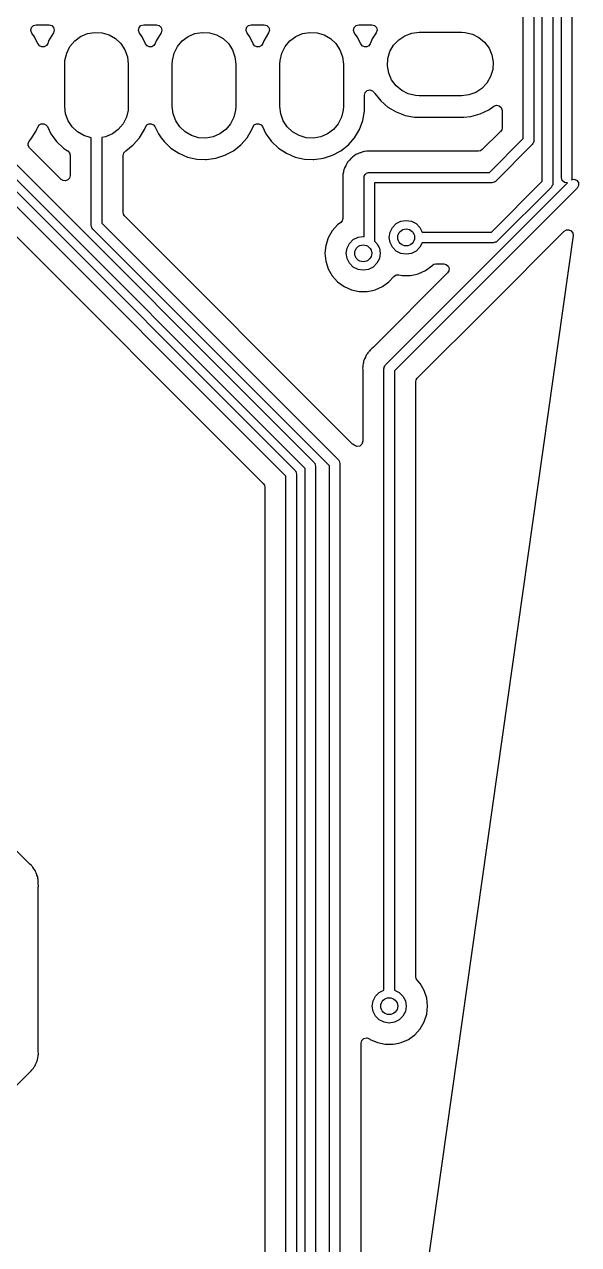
# Model space of a CAD drawing. Extents: x 100.2 to 199.4, y -159.8 to -70.5.
# Drawn here: x 186 to 199.09, y -122.36 to -93.55 of the extents above; entities that cross this region are included whole.
import ezdxf

# ---------------------------------------------------------------- set-up
doc = ezdxf.new("R2010")
doc.units = 0
doc.layers.add('BLACK', color=7, linetype='CONTINUOUS')

msp = doc.modelspace()

# ---------------------------------------------------------------- linework, layer by layer
at = {"layer": 'BLACK', "linetype": 'CONTINUOUS'}
for p, q in [((198.685, -97.17), (198.685, -84.2399)), ((198.935, -84.2916), (198.935, -97.17)), ((198.235, -97.2518), (198.235, -89.7218)), ((198.485, -89.67), (198.485, -97.3036)), ((197.785, -96.2482), (197.785, -92.073)), ((198.035, -91.948), (198.035, -96.3)), ((186.171, -93.6282), (186.216, -93.5788)), ((186.216, -93.5788), (186.281, -93.5605)), ((186.281, -93.5605), (186.585, -93.5605)), ((186.585, -93.5605), (186.647, -93.5773)), ((186.647, -93.5773), (186.693, -93.6233)), ((186.693, -93.6233), (186.709, -93.6859)), ((188.711, -93.6282), (188.756, -93.5788)), ((188.756, -93.5788), (188.821, -93.5605)), ((188.821, -93.5605), (189.125, -93.5605)), ((189.125, -93.5605), (189.187, -93.5773)), ((189.187, -93.5773), (189.233, -93.6233)), ((189.233, -93.6233), (189.249, -93.6859)), ((191.251, -93.6282), (191.296, -93.5788)), ((191.296, -93.5788), (191.361, -93.5605)), ((191.361, -93.5605), (191.665, -93.5605)), ((191.665, -93.5605), (191.727, -93.5773)), ((191.727, -93.5773), (191.773, -93.6233)), ((191.773, -93.6233), (191.789, -93.6859)), ((193.791, -93.6282), (193.836, -93.5788)), ((193.836, -93.5788), (193.901, -93.5605)), ((193.901, -93.5605), (194.209, -93.5605)), ((194.209, -93.5605), (194.273, -93.5781)), ((194.273, -93.5781), (194.319, -93.6257)), ((186.158, -93.6942), (186.171, -93.6282)), ((186.181, -93.7574), (186.158, -93.6942)), ((186.244, -93.844), (186.181, -93.7574)), ((186.323, -94.0083), (186.244, -93.844)), ((186.691, -93.7481), (186.575, -93.9432)), ((186.709, -93.6859), (186.691, -93.7481)), ((187.191, -93.9425), (187.331, -93.8385)), ((187.331, -93.8385), (187.491, -93.7695)), ((187.491, -93.7695), (187.662, -93.7393)), ((187.662, -93.7393), (187.836, -93.7494)), ((187.836, -93.7494), (188.003, -93.7993)), ((188.003, -93.7993), (188.154, -93.8864)), ((188.154, -93.8864), (188.281, -94.0059)), ((188.698, -93.6942), (188.711, -93.6282)), ((188.721, -93.7574), (188.698, -93.6942)), ((188.784, -93.844), (188.721, -93.7574)), ((188.863, -94.0083), (188.784, -93.844)), ((189.231, -93.7481), (189.115, -93.9432)), ((189.249, -93.6859), (189.231, -93.7481)), ((189.731, -93.9425), (189.871, -93.8385)), ((189.871, -93.8385), (190.031, -93.7695)), ((190.031, -93.7695), (190.202, -93.7393)), ((190.202, -93.7393), (190.376, -93.7494)), ((190.376, -93.7494), (190.543, -93.7993)), ((190.543, -93.7993), (190.694, -93.8864)), ((190.694, -93.8864), (190.821, -94.0059)), ((191.238, -93.6942), (191.251, -93.6282)), ((191.261, -93.7574), (191.238, -93.6942)), ((191.324, -93.844), (191.261, -93.7574)), ((191.403, -94.0083), (191.324, -93.844)), ((191.771, -93.7481), (191.655, -93.9432)), ((191.789, -93.6859), (191.771, -93.7481)), ((192.271, -93.9425), (192.411, -93.8385)), ((192.411, -93.8385), (192.571, -93.7695)), ((192.571, -93.7695), (192.742, -93.7393)), ((192.742, -93.7393), (192.916, -93.7494)), ((192.916, -93.7494), (193.083, -93.7993)), ((193.083, -93.7993), (193.234, -93.8864)), ((193.234, -93.8864), (193.361, -94.0059)), ((193.778, -93.6942), (193.791, -93.6282)), ((193.801, -93.7574), (193.778, -93.6942)), ((193.864, -93.844), (193.801, -93.7574)), ((193.945, -94.0133), (193.864, -93.844)), ((194.22, -93.893), (194.171, -94.0083)), ((194.313, -93.7528), (194.22, -93.893)), ((194.333, -93.6901), (194.313, -93.7528)), ((194.319, -93.6257), (194.333, -93.6901)), ((194.844, -93.9135), (194.989, -93.8178)), ((194.989, -93.8178), (195.153, -93.7582)), ((195.153, -93.7582), (195.326, -93.738)), ((195.326, -93.738), (196.326, -93.738)), ((196.326, -93.738), (196.413, -93.7431)), ((196.413, -93.7431), (196.583, -93.7832)), ((196.583, -93.7832), (196.738, -93.8614)), ((196.738, -93.8614), (196.872, -93.9733)), ((186.325, -94.0123), (186.323, -94.0083)), ((186.361, -94.0568), (186.325, -94.0123)), ((186.413, -94.0803), (186.361, -94.0568)), ((186.471, -94.0778), (186.413, -94.0803)), ((186.521, -94.0497), (186.471, -94.0778)), ((186.553, -94.0021), (186.521, -94.0497)), ((186.575, -93.9432), (186.553, -94.0021)), ((187.001, -94.2315), (187.079, -94.0759)), ((187.079, -94.0759), (187.191, -93.9425)), ((188.281, -94.0059), (188.376, -94.1514)), ((188.376, -94.1514), (188.436, -94.315)), ((188.865, -94.0123), (188.863, -94.0083)), ((188.901, -94.0568), (188.865, -94.0123)), ((188.953, -94.0803), (188.901, -94.0568)), ((189.011, -94.0778), (188.953, -94.0803)), ((189.061, -94.0497), (189.011, -94.0778)), ((189.093, -94.0021), (189.061, -94.0497)), ((189.115, -93.9432), (189.093, -94.0021)), ((189.541, -94.2315), (189.619, -94.0759)), ((189.619, -94.0759), (189.731, -93.9425)), ((190.821, -94.0059), (190.916, -94.1514)), ((190.916, -94.1514), (190.976, -94.315)), ((191.405, -94.0123), (191.403, -94.0083)), ((191.441, -94.0568), (191.405, -94.0123)), ((191.493, -94.0803), (191.441, -94.0568)), ((191.551, -94.0778), (191.493, -94.0803)), ((191.601, -94.0497), (191.551, -94.0778)), ((191.633, -94.0021), (191.601, -94.0497)), ((191.655, -93.9432), (191.633, -94.0021)), ((192.081, -94.2315), (192.159, -94.0759)), ((192.159, -94.0759), (192.271, -93.9425)), ((193.361, -94.0059), (193.456, -94.1514)), ((193.456, -94.1514), (193.516, -94.315)), ((193.981, -94.0572), (193.945, -94.0133)), ((194.032, -94.0809), (193.981, -94.0572)), ((194.088, -94.0796), (194.032, -94.0809)), ((194.138, -94.0536), (194.088, -94.0796)), ((194.171, -94.0083), (194.138, -94.0536)), ((194.587, -94.3578), (194.637, -94.1909)), ((194.637, -94.1909), (194.724, -94.0401)), ((194.724, -94.0401), (194.844, -93.9135)), ((196.872, -93.9733), (196.976, -94.113)), ((196.976, -94.113), (197.044, -94.2729)), ((186.956, -94.488), (186.961, -94.4009)), ((186.956, -95.488), (186.956, -94.488)), ((186.961, -94.4009), (187.001, -94.2315)), ((188.436, -94.315), (188.456, -94.488)), ((188.456, -94.488), (188.456, -95.488)), ((189.496, -94.488), (189.501, -94.4009)), ((189.496, -95.488), (189.496, -94.488)), ((189.501, -94.4009), (189.541, -94.2315)), ((190.976, -94.315), (190.996, -94.488)), ((190.996, -94.488), (190.996, -95.488)), ((192.036, -94.488), (192.041, -94.4009)), ((192.036, -95.488), (192.036, -94.488)), ((192.041, -94.4009), (192.081, -94.2315)), ((193.516, -94.315), (193.536, -94.488)), ((193.536, -94.488), (193.536, -95.488)), ((194.577, -94.5316), (194.587, -94.3578)), ((197.044, -94.2729), (197.075, -94.4444)), ((197.075, -94.4444), (197.065, -94.6182)), ((194.608, -94.7031), (194.577, -94.5316)), ((194.676, -94.863), (194.608, -94.7031)), ((197.065, -94.6182), (197.015, -94.7851)), ((183.376, -95.0612), (192.395, -104.08)), ((194.78, -95.0027), (194.676, -94.863)), ((194.914, -95.1146), (194.78, -95.0027)), ((196.808, -95.0625), (196.663, -95.1582)), ((196.928, -94.9359), (196.808, -95.0625)), ((197.015, -94.7851), (196.928, -94.9359)), ((194.036, -95.2227), (194.053, -95.1601)), ((194.036, -95.6005), (194.036, -95.2227)), ((194.053, -95.1601), (194.1, -95.1146)), ((194.1, -95.1146), (194.163, -95.0987)), ((194.163, -95.0987), (194.225, -95.1169)), ((194.225, -95.1169), (194.27, -95.164)), ((194.27, -95.164), (194.278, -95.1797)), ((194.278, -95.1797), (194.418, -95.3557)), ((195.069, -95.1928), (194.914, -95.1146)), ((195.239, -95.2329), (195.069, -95.1928)), ((195.326, -95.238), (195.239, -95.2329)), ((196.326, -95.238), (195.326, -95.238)), ((196.499, -95.2178), (196.326, -95.238)), ((196.663, -95.1582), (196.499, -95.2178)), ((192.181, -104.22), (183.376, -95.4148)), ((186.976, -95.661), (186.956, -95.488)), ((188.451, -95.5751), (188.411, -95.7445)), ((188.456, -95.488), (188.451, -95.5751)), ((189.516, -95.661), (189.496, -95.488)), ((190.991, -95.5751), (190.951, -95.7445)), ((190.996, -95.488), (190.991, -95.5751)), ((192.056, -95.661), (192.036, -95.488)), ((193.531, -95.5751), (193.491, -95.7445)), ((193.536, -95.488), (193.531, -95.5751)), ((193.996, -95.822), (194.036, -95.6005)), ((194.418, -95.3557), (194.588, -95.5038)), ((194.588, -95.5038), (194.588, -95.5038)), ((194.588, -95.5038), (194.781, -95.6192)), ((194.781, -95.6192), (194.899, -95.6635)), ((196.767, -95.6635), (196.97, -95.5658)), ((196.97, -95.5658), (197.088, -95.4804)), ((197.088, -95.4804), (197.151, -95.4571)), ((197.151, -95.4571), (197.217, -95.4702)), ((197.217, -95.4702), (197.266, -95.5159)), ((197.266, -95.5159), (197.284, -95.5807)), ((197.284, -95.5807), (197.284, -95.9895)), ((186.319, -95.9739), (186.351, -95.9263)), ((186.351, -95.9263), (186.401, -95.8982)), ((186.401, -95.8982), (186.459, -95.8957)), ((186.459, -95.8957), (186.511, -95.9192)), ((186.511, -95.9192), (186.547, -95.9637)), ((187.036, -95.8246), (186.976, -95.661)), ((187.131, -95.9701), (187.036, -95.8246)), ((188.333, -95.9001), (188.221, -96.0335)), ((188.411, -95.7445), (188.333, -95.9001)), ((188.859, -95.9739), (188.891, -95.9263)), ((188.891, -95.9263), (188.941, -95.8982)), ((188.941, -95.8982), (188.999, -95.8957)), ((188.999, -95.8957), (189.051, -95.9192)), ((189.051, -95.9192), (189.087, -95.9637)), ((189.576, -95.8246), (189.516, -95.661)), ((189.671, -95.9701), (189.576, -95.8246)), ((190.873, -95.9001), (190.761, -96.0335)), ((190.951, -95.7445), (190.873, -95.9001)), ((191.399, -95.9739), (191.431, -95.9263)), ((191.431, -95.9263), (191.481, -95.8982)), ((191.481, -95.8982), (191.539, -95.8957)), ((191.539, -95.8957), (191.591, -95.9192)), ((191.591, -95.9192), (191.627, -95.9637)), ((192.116, -95.8246), (192.056, -95.661)), ((192.211, -95.9701), (192.116, -95.8246)), ((193.413, -95.9001), (193.301, -96.0335)), ((193.491, -95.7445), (193.413, -95.9001)), ((193.917, -96.0328), (193.996, -95.822)), ((194.899, -95.6635), (194.992, -95.6983)), ((194.992, -95.6983), (195.213, -95.7385)), ((195.213, -95.7385), (196.382, -95.7385)), ((196.382, -95.7385), (196.55, -95.7234)), ((196.382, -95.7385), (196.382, -95.7385)), ((196.55, -95.7234), (196.767, -95.6635)), ((192.631, -104.034), (184.602, -96.004)), ((186.182, -96.226), (186.263, -96.09)), ((186.263, -96.09), (186.297, -96.0328)), ((186.297, -96.0328), (186.3, -96.0256)), ((186.3, -96.0256), (186.319, -95.9739)), ((186.547, -95.9637), (186.628, -96.132)), ((186.628, -96.132), (186.696, -96.226)), ((187.258, -96.0896), (187.131, -95.9701)), ((187.409, -96.1767), (187.258, -96.0896)), ((187.576, -96.2266), (187.409, -96.1767)), ((187.921, -96.2065), (187.831, -96.2224)), ((188.081, -96.1375), (187.921, -96.2065)), ((188.221, -96.0335), (188.081, -96.1375)), ((188.722, -96.226), (188.837, -96.0328)), ((188.837, -96.0328), (188.859, -95.9739)), ((189.087, -95.9637), (189.168, -96.132)), ((189.168, -96.132), (189.236, -96.226)), ((189.798, -96.0896), (189.671, -95.9701)), ((189.949, -96.1767), (189.798, -96.0896)), ((190.116, -96.2266), (189.949, -96.1767)), ((190.461, -96.2065), (190.29, -96.2367)), ((190.621, -96.1375), (190.461, -96.2065)), ((190.761, -96.0335), (190.621, -96.1375)), ((191.262, -96.226), (191.377, -96.0328)), ((191.377, -96.0328), (191.399, -95.9739)), ((191.627, -95.9637), (191.708, -96.132)), ((191.708, -96.132), (191.776, -96.226)), ((192.338, -96.0896), (192.211, -95.9701)), ((192.489, -96.1767), (192.338, -96.0896)), ((192.656, -96.2266), (192.489, -96.1767)), ((193.001, -96.2065), (192.83, -96.2367)), ((193.161, -96.1375), (193.001, -96.2065)), ((193.301, -96.0335), (193.161, -96.1375)), ((193.802, -96.226), (193.917, -96.0328)), ((197.248, -96.0772), (196.817, -96.5082)), ((197.275, -96.037), (197.248, -96.0772)), ((197.284, -95.9895), (197.275, -96.037)), ((183.658, -96.405), (191.644, -104.391)), ((185.187, -96.2354), (192.845, -103.893)), ((186.092, -96.352), (186.12, -96.2971)), ((186.094, -96.4135), (186.092, -96.352)), ((186.125, -96.4664), (186.094, -96.4135)), ((186.12, -96.2971), (186.182, -96.226)), ((186.869, -97.2098), (186.125, -96.4664)), ((186.182, -96.226), (186.182, -96.226)), ((186.696, -96.226), (186.76, -96.3141)), ((186.76, -96.3141), (186.923, -96.4696)), ((186.923, -96.4696), (187.023, -96.5359)), ((187.581, -96.2269), (187.576, -96.2266)), ((187.581, -98.2952), (187.581, -96.2269)), ((187.831, -96.2224), (187.831, -98.2434)), ((188.398, -96.5359), (188.574, -96.3955)), ((188.574, -96.3955), (188.722, -96.226)), ((189.236, -96.226), (189.3, -96.3141)), ((189.3, -96.3141), (189.463, -96.4696)), ((189.463, -96.4696), (189.651, -96.5936)), ((190.29, -96.2367), (190.116, -96.2266)), ((190.938, -96.5359), (191.114, -96.3955)), ((191.114, -96.3955), (191.262, -96.226)), ((191.776, -96.226), (191.84, -96.3141)), ((191.84, -96.3141), (192.003, -96.4696)), ((192.003, -96.4696), (192.191, -96.5936)), ((192.83, -96.2367), (192.656, -96.2266)), ((193.478, -96.5359), (193.654, -96.3955)), ((193.654, -96.3955), (193.802, -96.226)), ((196.988, -97.045), (197.785, -96.2482)), ((197.998, -96.3884), (197.128, -97.2584)), ((198.013, -96.3612), (197.998, -96.3884)), ((198.03, -96.3352), (198.013, -96.3612)), ((198.031, -96.329), (198.03, -96.3352)), ((198.032, -96.3266), (198.031, -96.329)), ((198.035, -96.3), (198.032, -96.3221)), ((198.032, -96.3221), (198.032, -96.3266)), ((187.023, -96.5359), (187.025, -96.5367)), ((187.025, -96.5367), (187.066, -96.5814)), ((187.066, -96.5814), (187.081, -96.6402)), ((187.081, -96.6402), (187.081, -97.1222)), ((188.332, -96.6456), (188.349, -96.582)), ((188.332, -97.9848), (188.332, -96.6456)), ((188.349, -96.582), (188.389, -96.5434)), ((188.389, -96.5428), (188.395, -96.5378)), ((188.389, -96.5434), (188.389, -96.5428)), ((188.395, -96.5378), (188.397, -96.5364)), ((188.397, -96.5364), (188.398, -96.5359)), ((189.651, -96.5936), (189.858, -96.6821)), ((189.858, -96.6821), (190.077, -96.7322)), ((190.077, -96.7322), (190.283, -96.7414)), ((190.283, -96.7414), (190.302, -96.7423)), ((190.302, -96.7423), (190.525, -96.7121)), ((190.302, -96.7423), (190.302, -96.7423)), ((190.302, -96.7423), (190.302, -96.7423)), ((190.525, -96.7121), (190.739, -96.6425)), ((190.739, -96.6425), (190.938, -96.5359)), ((192.191, -96.5936), (192.398, -96.6821)), ((192.398, -96.6821), (192.617, -96.7322)), ((192.617, -96.7322), (192.823, -96.7414)), ((192.823, -96.7414), (192.842, -96.7423)), ((192.842, -96.7423), (193.065, -96.7121)), ((192.842, -96.7423), (192.842, -96.7423)), ((192.842, -96.7423), (192.842, -96.7423)), ((193.065, -96.7121), (193.279, -96.6425)), ((193.279, -96.6425), (193.478, -96.5359)), ((193.678, -96.759), (193.64, -96.7994)), ((193.683, -96.7531), (193.678, -96.759)), ((193.718, -96.7104), (193.683, -96.7531)), ((193.725, -96.7056), (193.718, -96.7104)), ((193.743, -96.6902), (193.725, -96.7056)), ((193.748, -96.6842), (193.743, -96.6902)), ((193.795, -96.6545), (193.748, -96.6842)), ((193.801, -96.6501), (193.795, -96.6545)), ((193.846, -96.6175), (193.801, -96.6501)), ((193.854, -96.6145), (193.846, -96.6175)), ((193.875, -96.6039), (193.854, -96.6145)), ((193.882, -96.5995), (193.875, -96.6039)), ((193.934, -96.5824), (193.882, -96.5995)), ((193.942, -96.5798), (193.934, -96.5824)), ((193.993, -96.5593), (193.942, -96.5798)), ((194.001, -96.5583), (193.993, -96.5593)), ((194.024, -96.5532), (194.001, -96.5583)), ((194.032, -96.5507), (194.024, -96.5532)), ((194.087, -96.5472), (194.032, -96.5507)), ((194.095, -96.5465), (194.087, -96.5472)), ((194.111, -96.5445), (194.095, -96.5465)), ((194.126, -96.5445), (194.111, -96.5445)), ((194.134, -96.5443), (194.126, -96.5445)), ((194.19, -96.5408), (194.134, -96.5443)), ((194.198, -96.5423), (194.19, -96.5408)), ((194.221, -96.5445), (194.198, -96.5423)), ((196.73, -96.5445), (194.221, -96.5445)), ((196.777, -96.5351), (196.73, -96.5445)), ((196.817, -96.5082), (196.777, -96.5351)), ((193.538, -97.0372), (193.524, -97.091)), ((193.54, -97.0296), (193.538, -97.0372)), ((193.55, -96.9752), (193.54, -97.0296)), ((193.554, -96.9678), (193.55, -96.9752)), ((193.562, -96.9458), (193.554, -96.9678)), ((193.564, -96.9379), (193.562, -96.9458)), ((193.591, -96.8893), (193.564, -96.9379)), ((193.594, -96.8824), (193.591, -96.8893)), ((193.618, -96.8322), (193.594, -96.8824)), ((193.623, -96.8259), (193.618, -96.8322)), ((193.636, -96.8066), (193.623, -96.8259)), ((193.64, -96.7994), (193.636, -96.8066)), ((194.054, -97.0979), (194.068, -97.0755)), ((194.068, -97.0755), (194.076, -97.0717)), ((194.076, -97.0717), (194.082, -97.0648)), ((194.082, -97.0648), (194.108, -97.0573)), ((194.108, -97.0573), (194.132, -97.0463)), ((194.132, -97.0463), (194.141, -97.0476)), ((194.141, -97.0476), (194.15, -97.045)), ((194.15, -97.045), (196.988, -97.045)), ((186.918, -97.2401), (186.869, -97.2098)), ((186.976, -97.2446), (186.918, -97.2401)), ((187.029, -97.2225), (186.976, -97.2446)), ((187.067, -97.1784), (187.029, -97.2225)), ((187.081, -97.1222), (187.067, -97.1784)), ((193.522, -97.1224), (193.521, -97.1304)), ((193.521, -97.1304), (193.524, -97.1858)), ((193.524, -97.0992), (193.522, -97.1224)), ((193.524, -97.091), (193.524, -97.0992)), ((193.524, -97.1858), (193.524, -97.1935)), ((193.524, -97.1935), (193.524, -98.1301)), ((194.025, -97.17), (194.03, -97.1348)), ((194.025, -98.5593), (194.025, -97.17)), ((194.03, -97.1348), (194.035, -97.1271)), ((194.035, -97.1271), (194.036, -97.1181)), ((194.036, -97.1181), (194.054, -97.0979)), ((197.04, -97.295), (194.275, -97.295)), ((194.275, -97.295), (194.275, -98.6663)), ((194.532, -101.592), (198.831, -97.2923)), ((197.032, -98.4545), (198.235, -97.2518)), ((197.07, -97.2863), (197.04, -97.295)), ((197.1, -97.2797), (197.07, -97.2863)), ((197.105, -97.2759), (197.1, -97.2797)), ((197.108, -97.2752), (197.105, -97.2759)), ((197.111, -97.2718), (197.108, -97.2752)), ((197.128, -97.2584), (197.111, -97.2718)), ((198.463, -97.3648), (198.448, -97.392)), ((198.48, -97.3388), (198.463, -97.3648)), ((198.481, -97.3326), (198.48, -97.3388)), ((198.482, -97.3302), (198.481, -97.3326)), ((198.485, -97.3036), (198.482, -97.3257)), ((198.482, -97.3257), (198.482, -97.3302)), ((198.705, -97.2376), (198.685, -97.17)), ((198.758, -97.2837), (198.705, -97.2376)), ((198.828, -97.2937), (198.758, -97.2837)), ((198.831, -97.2923), (198.828, -97.2937)), ((198.93, -97.2052), (198.922, -97.2177)), ((198.922, -97.2177), (198.979, -97.2053)), ((198.935, -97.17), (198.93, -97.2052)), ((198.979, -97.2053), (199.045, -97.2299)), ((199.045, -97.2299), (199.087, -97.2863)), ((199.092, -97.3566), (199.058, -97.4184)), ((199.087, -97.2863), (199.092, -97.3566)), ((199.058, -97.4184), (194.745, -101.732)), ((198.448, -97.392), (197.172, -98.6679)), ((188.341, -98.0322), (188.332, -97.9848)), ((188.368, -98.0724), (188.341, -98.0322)), ((193.747, -103.452), (188.368, -98.0724)), ((193.473, -98.2304), (193.4, -98.2834)), ((193.511, -98.1864), (193.473, -98.2304)), ((193.524, -98.1301), (193.511, -98.1864)), ((194.784, -98.2559), (194.896, -98.1991)), ((194.896, -98.1991), (195.02, -98.1795)), ((195.02, -98.1795), (195.143, -98.1991)), ((195.143, -98.1991), (195.255, -98.2559)), ((187.59, -98.3249), (187.581, -98.2952)), ((187.596, -98.3551), (187.59, -98.3249)), ((187.6, -98.3602), (187.596, -98.3551)), ((187.601, -98.3628), (187.6, -98.3602)), ((187.604, -98.3657), (187.601, -98.3628)), ((187.618, -98.3836), (187.604, -98.3657)), ((193.205, -103.971), (187.618, -98.3836)), ((187.831, -98.2434), (193.418, -103.831)), ((193.274, -98.4241), (193.179, -98.588)), ((193.4, -98.2834), (193.274, -98.4241)), ((194.62, -98.5795), (194.639, -98.4559)), ((194.639, -98.4559), (194.696, -98.3444)), ((194.696, -98.3444), (194.784, -98.2559)), ((195.255, -98.2559), (195.343, -98.3444)), ((195.343, -98.3444), (195.399, -98.4545)), ((195.399, -98.4545), (197.032, -98.4545)), ((196.968, -100.217), (198.751, -98.434)), ((198.751, -98.434), (198.803, -98.4027)), ((198.803, -98.4027), (198.865, -98.4005)), ((198.865, -98.4005), (198.919, -98.4279)), ((198.919, -98.4279), (198.954, -98.4781)), ((198.954, -98.4781), (198.961, -98.5391)), ((193.121, -98.768), (193.101, -98.9563)), ((193.179, -98.588), (193.121, -98.768)), ((193.626, -98.8327), (193.683, -98.7212)), ((193.683, -98.7212), (193.771, -98.6327)), ((193.771, -98.6327), (193.883, -98.5759)), ((193.883, -98.5759), (194.006, -98.5563)), ((194.006, -98.5563), (194.025, -98.5593)), ((194.275, -98.6663), (194.33, -98.7212)), ((194.33, -98.7212), (194.387, -98.8327)), ((194.639, -98.7031), (194.62, -98.5795)), ((194.696, -98.8146), (194.639, -98.7031)), ((198.961, -98.5391), (194.905, -127.203)), ((195.399, -98.7045), (195.343, -98.8146)), ((197.084, -98.7045), (195.399, -98.7045)), ((197.114, -98.6958), (197.084, -98.7045)), ((197.144, -98.6892), (197.114, -98.6958)), ((197.149, -98.6854), (197.144, -98.6892)), ((197.152, -98.6847), (197.149, -98.6854)), ((197.155, -98.6813), (197.152, -98.6847)), ((197.172, -98.6679), (197.155, -98.6813)), ((193.101, -98.9563), (193.121, -99.1446)), ((193.606, -98.9563), (193.626, -98.8327)), ((193.626, -99.0799), (193.606, -98.9563)), ((193.683, -99.1914), (193.626, -99.0799)), ((194.387, -99.0799), (194.33, -99.1914)), ((194.387, -98.8327), (194.406, -98.9563)), ((194.406, -98.9563), (194.387, -99.0799)), ((194.784, -98.9031), (194.696, -98.8146)), ((194.896, -98.9599), (194.784, -98.9031)), ((195.02, -98.9795), (194.896, -98.9599)), ((195.143, -98.9599), (195.02, -98.9795)), ((195.255, -98.9031), (195.143, -98.9599)), ((195.343, -98.8146), (195.255, -98.9031)), ((193.121, -99.1446), (193.179, -99.3246)), ((193.179, -99.3246), (193.274, -99.4885)), ((193.771, -99.2799), (193.683, -99.1914)), ((193.883, -99.3367), (193.771, -99.2799)), ((194.006, -99.3563), (193.883, -99.3367)), ((194.13, -99.3367), (194.006, -99.3563)), ((194.241, -99.2799), (194.13, -99.3367)), ((194.33, -99.1914), (194.241, -99.2799)), ((195.299, -99.4406), (195.472, -99.3637)), ((195.472, -99.3637), (195.625, -99.2524)), ((195.625, -99.2524), (195.631, -99.246)), ((195.631, -99.246), (195.673, -99.2157)), ((195.673, -99.2157), (195.723, -99.205)), ((195.723, -99.205), (195.911, -99.205)), ((195.911, -99.205), (195.967, -99.2185)), ((195.967, -99.2185), (196.011, -99.2561)), ((196.029, -99.3673), (195.999, -99.4167)), ((196.011, -99.2561), (196.034, -99.3096)), ((196.034, -99.3096), (196.029, -99.3673)), ((193.274, -99.4885), (193.4, -99.6292)), ((193.4, -99.6292), (193.554, -99.7405)), ((195.999, -99.4167), (194.236, -101.179)), ((194.459, -99.7405), (194.612, -99.6292)), ((194.612, -99.6292), (194.727, -99.5014)), ((194.727, -99.5014), (194.781, -99.4664)), ((194.781, -99.4664), (194.845, -99.4631)), ((194.845, -99.4631), (194.925, -99.48)), ((194.925, -99.48), (195.114, -99.48)), ((195.114, -99.48), (195.238, -99.4538)), ((195.114, -99.48), (195.114, -99.48)), ((195.238, -99.4538), (195.299, -99.4406)), ((193.554, -99.7405), (193.727, -99.8174)), ((193.727, -99.8174), (193.912, -99.8568)), ((193.912, -99.8568), (193.912, -99.8568)), ((193.912, -99.8568), (194.101, -99.8568)), ((194.101, -99.8568), (194.224, -99.8306)), ((194.101, -99.8568), (194.101, -99.8568)), ((194.224, -99.8306), (194.286, -99.8174)), ((194.286, -99.8174), (194.459, -99.7405)), ((195.282, -101.903), (196.968, -100.217)), ((194.06, -101.399), (194.055, -101.41)), ((194.077, -101.359), (194.06, -101.399)), ((194.09, -101.343), (194.077, -101.359)), ((194.1, -101.327), (194.09, -101.343)), ((194.11, -101.309), (194.1, -101.327)), ((194.14, -101.278), (194.11, -101.309)), ((194.147, -101.269), (194.14, -101.278)), ((194.15, -101.266), (194.147, -101.269)), ((194.169, -101.246), (194.15, -101.266)), ((194.172, -101.243), (194.169, -101.246)), ((194.22, -101.192), (194.172, -101.243)), ((194.236, -101.179), (194.22, -101.192)), ((193.993, -101.64), (193.99, -101.66)), ((193.99, -101.66), (193.994, -101.704)), ((193.994, -101.621), (193.993, -101.64)), ((194.005, -101.559), (193.994, -101.601)), ((193.994, -101.601), (193.994, -101.621)), ((194.008, -101.547), (194.005, -101.559)), ((194.015, -101.504), (194.008, -101.547)), ((194.023, -101.486), (194.015, -101.504)), ((194.029, -101.467), (194.023, -101.486)), ((194.034, -101.448), (194.029, -101.467)), ((194.055, -101.41), (194.034, -101.448)), ((194.495, -101.68), (194.498, -101.658)), ((194.495, -116.35), (194.495, -101.68)), ((194.498, -101.653), (194.499, -101.651)), ((194.498, -101.658), (194.498, -101.653)), ((194.499, -101.651), (194.5, -101.645)), ((194.5, -101.645), (194.517, -101.619)), ((194.517, -101.619), (194.532, -101.592)), ((193.994, -101.704), (193.994, -101.715)), ((193.994, -101.715), (193.994, -103.394)), ((194.745, -101.732), (194.745, -116.35)), ((195.245, -101.99), (195.255, -101.943)), ((195.255, -101.943), (195.282, -101.903)), ((195.245, -116.031), (195.245, -101.99)), ((193.994, -103.394), (193.975, -103.46)), ((193.756, -103.46), (193.747, -103.452)), ((193.791, -103.489), (193.756, -103.46)), ((193.855, -103.517), (193.791, -103.489)), ((193.923, -103.506), (193.855, -103.517)), ((193.975, -103.46), (193.923, -103.506)), ((192.845, -103.893), (192.858, -103.911)), ((192.858, -103.911), (192.861, -103.914)), ((192.861, -103.914), (192.862, -103.917)), ((192.862, -103.917), (192.866, -103.922)), ((192.866, -103.922), (192.872, -103.952)), ((192.872, -103.952), (192.881, -103.982)), ((192.881, -103.982), (192.881, -138.728)), ((193.205, -138.717), (193.205, -103.971)), ((193.418, -103.831), (193.432, -103.849)), ((193.432, -103.849), (193.435, -103.852)), ((193.435, -103.852), (193.436, -103.854)), ((193.436, -103.854), (193.44, -103.859)), ((193.44, -103.859), (193.446, -103.89)), ((193.446, -103.89), (193.455, -103.919)), ((193.455, -103.919), (193.455, -138.666)), ((192.181, -142.052), (192.181, -104.22)), ((192.395, -104.08), (192.408, -104.098)), ((192.408, -104.098), (192.411, -104.101)), ((192.411, -104.101), (192.412, -104.103)), ((192.412, -104.103), (192.416, -104.108)), ((192.416, -104.108), (192.422, -104.138)), ((192.422, -104.138), (192.431, -104.168)), ((192.431, -104.168), (192.431, -142.143)), ((192.631, -138.78), (192.631, -104.034)), ((191.644, -104.391), (191.671, -104.431)), ((191.671, -104.431), (191.681, -104.479)), ((191.681, -104.479), (191.681, -141.192)), ((186.122, -113.368), (179.929, -107.174)), ((186.131, -113.376), (186.122, -113.368)), ((186.165, -113.403), (186.131, -113.376)), ((186.176, -113.42), (186.165, -113.403)), ((186.189, -113.434), (186.176, -113.42)), ((186.203, -113.449), (186.189, -113.434)), ((186.225, -113.486), (186.203, -113.449)), ((186.232, -113.496), (186.225, -113.486)), ((186.257, -113.531), (186.232, -113.496)), ((186.265, -113.55), (186.257, -113.531)), ((186.257, -113.531), (186.257, -113.531)), ((186.273, -113.567), (186.265, -113.55)), ((186.284, -113.585), (186.273, -113.567)), ((186.29, -113.606), (186.284, -113.585)), ((186.296, -113.627), (186.29, -113.606)), ((186.3, -113.638), (186.296, -113.627)), ((186.316, -113.678), (186.3, -113.638)), ((186.318, -113.698), (186.316, -113.678)), ((186.322, -113.717), (186.318, -113.698)), ((186.328, -113.736), (186.322, -113.717)), ((186.329, -113.78), (186.328, -113.736)), ((186.33, -113.792), (186.329, -113.78)), ((186.331, -113.796), (186.33, -113.792)), ((186.331, -113.823), (186.331, -113.796)), ((186.331, -113.796), (186.331, -113.796)), ((186.331, -113.827), (186.331, -113.823)), ((186.333, -113.897), (186.331, -113.827)), ((186.331, -113.918), (186.333, -113.897)), ((186.331, -117.79), (186.331, -113.918)), ((195.254, -116.076), (195.245, -116.031)), ((195.277, -116.114), (195.254, -116.076)), ((194.385, -116.406), (194.495, -116.35)), ((194.745, -116.35), (194.855, -116.406)), ((195.294, -116.132), (195.277, -116.114)), ((195.353, -116.198), (195.294, -116.132)), ((195.447, -116.362), (195.353, -116.198)), ((195.506, -116.542), (195.447, -116.362)), ((195.447, -116.362), (195.447, -116.362)), ((194.22, -116.73), (194.24, -116.606)), ((194.24, -116.606), (194.296, -116.495)), ((194.296, -116.495), (194.385, -116.406)), ((194.855, -116.406), (194.944, -116.495)), ((194.944, -116.495), (195, -116.606)), ((195, -116.606), (195.02, -116.73)), ((195.525, -116.73), (195.506, -116.542)), ((194.24, -116.854), (194.22, -116.73)), ((194.296, -116.965), (194.24, -116.854)), ((195, -116.854), (194.944, -116.965)), ((195.02, -116.73), (195, -116.854)), ((195.448, -117.097), (195.506, -116.918)), ((195.506, -116.918), (195.525, -116.73)), ((194.385, -117.054), (194.296, -116.965)), ((194.496, -117.11), (194.385, -117.054)), ((194.62, -117.13), (194.496, -117.11)), ((194.744, -117.11), (194.62, -117.13)), ((194.855, -117.054), (194.744, -117.11)), ((194.944, -116.965), (194.855, -117.054)), ((195.353, -117.262), (195.447, -117.098)), ((195.447, -117.098), (195.448, -117.097)), ((193.974, -117.539), (194.023, -117.493)), ((194.023, -117.493), (194.089, -117.48)), ((194.089, -117.48), (194.152, -117.503)), ((194.152, -117.503), (194.167, -117.514)), ((194.167, -117.514), (194.34, -117.591)), ((194.9, -117.591), (195.073, -117.514)), ((195.073, -117.514), (195.167, -117.445)), ((195.167, -117.445), (195.226, -117.403)), ((195.226, -117.403), (195.353, -117.262)), ((186.331, -117.801), (186.331, -117.79)), ((186.335, -117.845), (186.331, -117.801)), ((193.956, -117.604), (193.974, -117.539)), ((193.956, -132.15), (193.956, -117.604)), ((194.34, -117.591), (194.525, -117.63)), ((194.525, -117.63), (194.525, -117.63)), ((194.525, -117.63), (194.715, -117.63)), ((194.715, -117.63), (194.848, -117.602)), ((194.715, -117.63), (194.715, -117.63)), ((194.848, -117.602), (194.9, -117.591)), ((186.248, -118.146), (186.265, -118.106)), ((186.265, -118.106), (186.27, -118.095)), ((186.27, -118.095), (186.291, -118.057)), ((186.291, -118.057), (186.296, -118.038)), ((186.296, -118.038), (186.302, -118.019)), ((186.302, -118.019), (186.31, -118.001)), ((186.31, -118.001), (186.317, -117.958)), ((186.317, -117.958), (186.32, -117.946)), ((186.32, -117.946), (186.331, -117.904)), ((186.331, -117.884), (186.332, -117.865)), ((186.331, -117.904), (186.331, -117.884)), ((186.332, -117.864), (186.335, -117.845)), ((186.332, -117.865), (186.332, -117.864)), ((183.903, -120.511), (186.089, -118.326)), ((186.089, -118.326), (186.105, -118.313)), ((186.105, -118.313), (186.107, -118.311)), ((186.107, -118.311), (186.153, -118.262)), ((186.107, -118.311), (186.107, -118.311)), ((186.153, -118.262), (186.156, -118.259)), ((186.156, -118.259), (186.175, -118.239)), ((186.175, -118.239), (186.178, -118.236)), ((186.178, -118.236), (186.185, -118.227)), ((186.185, -118.227), (186.215, -118.196)), ((186.215, -118.196), (186.225, -118.178)), ((186.225, -118.178), (186.235, -118.162)), ((186.235, -118.162), (186.248, -118.146))]:
    msp.add_line(p, q, dxfattribs=at)
at = {"layer": 'BLACK'}
for centre in [(195.02, -98.5795), (194.006, -98.9563), (194.62, -116.73)]:
    msp.add_circle(centre, 0.2, dxfattribs=at)

doc.saveas('drawing.dxf')
